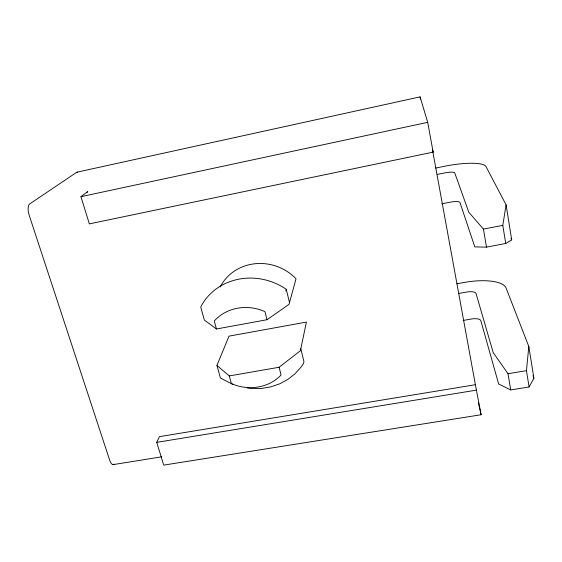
<?xml version="1.0" encoding="UTF-8"?>
<svg xmlns="http://www.w3.org/2000/svg" width="562" height="562" viewBox="0 0 562 562"><rect width="100%" height="100%" fill="white"/><g stroke="black" fill="none" stroke-linecap="round" stroke-linejoin="round"><path stroke-width="0.84" d="M463.179 320.445L471.146 319.04A8.992 3.323 -9.3 0 1 480.826 320.677L498.649 383.972L510.746 389.944L529.095 386.965L526.439 370.653L528.814 346.515L506.067 288.018A39.389 13.467 -9.7 0 0 463.791 282.524L456.934 283.782M441.858 203.83L450.127 202.187A9.378 2.339 -10.9 0 1 459.99 202.594L474.806 246.901L486.495 247.125L505.744 243.479L502.793 225.369L506.088 204.842L485.997 166.584A41.11 8.999 -11.2 0 0 442.905 166.57L435.627 168.073M285.756 291.004L286.255 289.29A58.518 53.741 19 0 0 201.667 305.229L200.725 307L204.35 320.059L216.454 328.988L267.013 319.722L289.023 304.351L296.019 278.787A46.653 43.316 19.1 0 0 220.255 286.908M216.932 365.433L229.022 336.139L306.423 322.089L300.382 350.723L279.103 367.267L229.303 375.922L216.932 365.433L220.402 377.952L232.794 384.408M156.721 442.357L159.425 436.653L475.382 384.71L481.1 414.749L163.739 465.111L156.721 442.357L476.597 390.105M529.095 386.965L533.9 378.198L528.814 346.515M77.12 172.148L420.074 96.889L427.703 122.333L433.14 152.126L89.344 223.88L80.956 196.679L87.791 191.459A9.526 3.33 76.3 0 0 86.977 192.759M505.744 243.479L511.708 239.897L506.088 204.842M80.956 196.679L427.703 122.333M437.348 174.417L444.858 172.885A9.477 2.072 -11.2 0 1 454.763 172.956L468.764 212.169L483.432 229.099L486.495 247.125M483.432 229.099L502.793 225.369M458.262 293.554L466.298 292.092A9.083 3.105 -9.7 0 1 476.028 293.455L493.19 352.564L507.992 373.709L510.746 389.944M507.992 373.709L526.439 370.653M113.046 464.633L161.842 456.808M247.132 387.956L251.706 388.609L261.344 388.497L270.758 386.888L279.693 383.832L287.906 379.392L295.162 373.674L301.253 366.838L303.515 363.509L303.916 361.471L300.803 348.742M510.956 238.323L511.708 239.897M532.994 375.753L533.9 378.198M433.14 152.126L432.424 149.562L475.382 384.71M216.454 328.988L214.27 321L215.682 319.497A43.471 39.663 18.9 0 1 262.875 310.758L264.955 311.629L267.013 319.722M229.303 375.922L231.403 383.593L233.413 384.422A43.471 39.663 18.9 0 0 279.637 376.47L281.077 375.03L279.103 367.267M286.255 289.29L289.507 302.581M478.452 402.877L481.1 414.749M420.404 99.116L420.074 96.889M77.654 172.211A8.191 2.901 75.7 0 0 76.643 172.323L29.667 203.964A9.421 3.878 75.6 0 0 29.189 215.239L109.745 460.383A8.627 3.239 82.9 0 0 114.107 464.086"/></g></svg>
